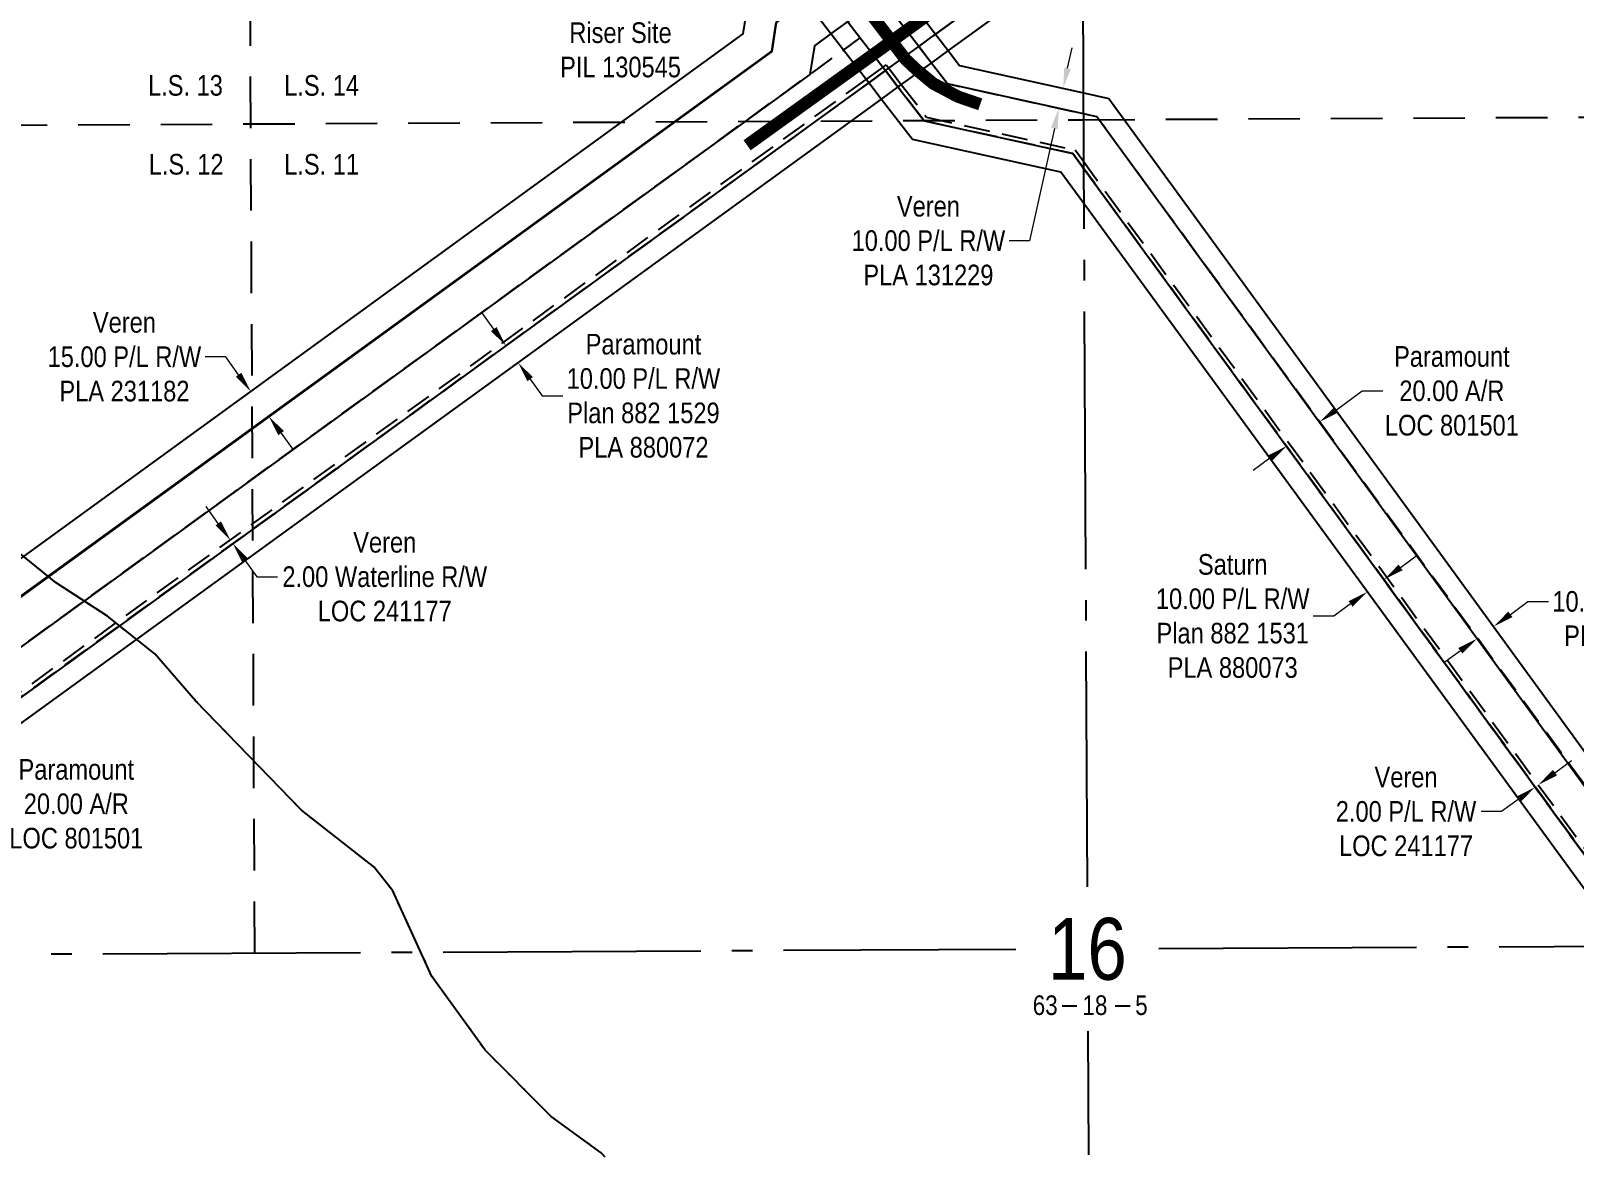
# Model space of a CAD drawing. Extents: x 521099 to 524262, y 6033489 to 6035480.
# Drawn here: x 521518 to 522266, y 6033624 to 6034174 of the extents above; entities that cross this region are included whole.
import ezdxf
from ezdxf.enums import TextEntityAlignment as Align

# ---------------------------------------------------------------- set-up
doc = ezdxf.new("R2010")
doc.units = 0
doc.header["$LTSCALE"] = 5
doc.header["$PDSIZE"] = 0.5
for name, pattern in [('foc-ACCESSROAD', [3.75, 2.5, -1.25]), ('foc-LSD', [8, 5, -3]), ('foc-QUARTERLINE', [33, 25, -3, 2, -3]), ('foc-WHEELTRACKS', [2, 0.4, -1.6])]:
    doc.linetypes.add(name, pattern=pattern)
doc.layers.get('Defpoints').update_dxf_attribs({"color": 9})
for name, color, linetype in [('10', 1, 'Continuous'), ('9', 3, 'Continuous'), ('AS-ROADS', 254, 'Continuous'), ('C-AR', 13, 'foc-ACCESSROAD'), ('C-RW', 13, 'Continuous'), ('F-AR', 190, 'foc-ACCESSROAD'), ('F-RW', 190, 'Continuous'), ('L-QSEC', 8, 'foc-QUARTERLINE'), ('L-SECLBL', 7, 'Continuous'), ('L-SECTION-LSD', 7, 'foc-LSD'), ('T-WATER-P3', 160, 'foc-WHEELTRACKS')]:
    doc.layers.add(name, color=color, linetype=linetype)
for name, color, linetype, lineweight in [('C-AR-T', 13, 'Continuous', 9), ('C-RW-T', 13, 'Continuous', 9), ('F-AR-T', 190, 'Continuous', 9), ('F-RW-T', 190, 'Continuous', 9)]:
    doc.layers.add(name, color=color, linetype=linetype, lineweight=lineweight)
doc.styles.add('100L', font='ARIALN.TTF', dxfattribs={"height": 11})
doc.styles.add('80CG', font='ARIALN.TTF', dxfattribs={"height": 10})
doc.styles.add('80L', font='ARIALN.TTF', dxfattribs={"height": 10})
doc.styles.add('foc-LtypeFont', font='ARIALN.TTF', dxfattribs={"height": 7.35})
doc.styles.add('SIMPLEX', font='ARIALN.TTF')
doc.linetypes.add('foc-TOPO-flowdirection-NOLINE', pattern='A,0,[">",foc-LtypeFont,S=0.3,R=0,X=0,Y=-0.945],-20,[">",foc-LtypeFont,S=0.3,R=0,X=0,Y=-0.945],0', length=20)
doc.dimstyles.new('Compass 5 000', dxfattribs={"dimscale": 5, "dimtxt": 9, "dimasz": 2, "dimexe": 0.2, "dimexo": 0.0625, "dimgap": 0.5, "dimtad": 0, "dimtih": 1, "dimtoh": 1, "dimzin": 0, "dimdsep": 46, "dimtxsty": '80CG', "dimcen": 0.1, "dimse1": 1, "dimse2": 1, "dimclrd": 256, "dimclrt": 256, "dimaunit": 1, "dimadec": 4, "dimazin": 0, "dimtfac": 0.06, "dimtofl": 0, "dimtmove": 0, "dimatfit": 1, "dimfxl": 0.2, "dimtolj": 1, "dimtzin": 0, "dimlwd": -1, "dimarcsym": 0})

# ---------------------------------------------------------------- blocks, each defined once
blk = doc.blocks.new('L-SECLBL')
at = {"layer": '9', "color": 7}
for p, q in [((-5.08, -27.83), (-12.29, -27.83)), ((20.7, -27.83), (13.5, -27.83))]:
    blk.add_line(p, q, dxfattribs=at)
at = {"layer": '10', "color": 2, "style": 'SIMPLEX'}
blk.add_attdef('SEC', text='', height=30, dxfattribs=at).set_placement((0, 0), align=Align.MIDDLE)
at = {"layer": '10', "color": 5, "style": '80L'}
blk.add_attdef('TWP', text='', height=9.5, dxfattribs=at).set_placement((-14.43, -27.37), align=Align.MIDDLE_RIGHT)
blk.add_attdef('RGE', text='', height=9.5, dxfattribs=at).set_placement((3.62, -27.37), align=Align.MIDDLE_CENTER)
blk.add_attdef('MER', text='', height=9.5, dxfattribs=at).set_placement((23.17, -27.37), align=Align.MIDDLE_LEFT)
blk = doc.blocks.new('*D500')
at = {"layer": 'C-RW-T', "transparency": 16777216}
for p, q in [((522020.63, 6034155.95), (522022.78, 6034165.72)), ((522014.21, 6034126.73), (522002.24, 6034072.24)), ((522002.24, 6034072.24), (521992.24, 6034072.24))]:
    blk.add_line(p, q, dxfattribs=at)
for points in [[(522019.01, 6034156.31), (522022.26, 6034155.6), (522018.49, 6034146.19)], [(522012.58, 6034127.08), (522015.84, 6034126.37), (522016.36, 6034136.49)]]:
    blk.add_solid(points, dxfattribs=at)
at = {"layer": 'Defpoints', "color": 0, "transparency": 16777216}
for p in [(522007.29, 6034148.65), (522005.16, 6034138.95), (522016.36, 6034136.49)]:
    blk.add_point(p, dxfattribs=at)
at = {"layer": 'C-RW-T', "transparency": 16777216, "insert": (521953.15, 6034072.24), "char_height": 10, "attachment_point": 5, "style": '80CG', "bg_fill": 3, "box_fill_scale": 1.1, "bg_fill_color": 256, "bg_fill_true_color": 13158600, "bg_fill_transparency": 0}
blk.add_mtext('\\A1;Veren\\P10.00 P/L R/W\\PPLA 131229', dxfattribs=at)
blk = doc.blocks.new('*D501')
at = {"layer": 'C-RW-T', "transparency": 16777216}
for p, q in [((522235.31, 6033891.06), (522243.83, 6033897.27)), ((522243.83, 6033897.27), (522253.83, 6033897.27)), ((522211.06, 6033873.39), (522202.98, 6033867.5))]:
    blk.add_line(p, q, dxfattribs=at)
for points in [[(522234.33, 6033892.4), (522236.29, 6033889.71), (522227.23, 6033885.17)], [(522210.08, 6033874.74), (522212.04, 6033872.04), (522219.14, 6033879.28)]]:
    blk.add_solid(points, dxfattribs=at)
at = {"layer": 'Defpoints', "color": 0, "transparency": 16777216}
for p in [(522219.14, 6033879.28), (522232.84, 6033877.47), (522224.75, 6033871.58)]:
    blk.add_point(p, dxfattribs=at)
at = {"layer": 'C-RW-T', "transparency": 16777216, "insert": (522292.92, 6033897.27), "char_height": 10, "attachment_point": 5, "style": '80CG'}
blk.add_mtext('\\A1;Veren\\P10.00 P/L R/W\\PPLA 131229', dxfattribs=at)
blk = doc.blocks.new('*D505')
at = {"layer": 'C-RW-T', "transparency": 16777216}
for p, q in [((521612.43, 6034015.93), (521602.43, 6034015.93)), ((521618.73, 6034007.26), (521612.43, 6034015.93)), ((521639.3, 6033978.95), (521645.18, 6033970.86))]:
    blk.add_line(p, q, dxfattribs=at)
for points in [[(521620.07, 6034008.24), (521617.38, 6034006.28), (521624.6, 6033999.17)], [(521640.65, 6033979.93), (521637.95, 6033977.97), (521633.42, 6033987.04)]]:
    blk.add_solid(points, dxfattribs=at)
at = {"layer": 'Defpoints', "color": 0, "transparency": 16777216}
for p in [(521845.25, 6034159.48), (521854.06, 6034147.34), (521624.6, 6033999.17)]:
    blk.add_point(p, dxfattribs=at)
at = {"layer": 'C-RW-T', "transparency": 16777216, "insert": (521563.34, 6034015.93), "char_height": 10, "attachment_point": 5, "style": '80CG'}
blk.add_mtext('\\A1;Veren\\P15.00 P/L R/W\\PPLA 231182', dxfattribs=at)
blk = doc.blocks.new('*D506')
at = {"layer": 'Defpoints', "color": 0, "transparency": 16777216}
for p in [(522142.91, 6033984.41), (522165.26, 6033953.8), (522149.11, 6033942.01)]:
    blk.add_point(p, dxfattribs=at)
at = {"layer": 'F-AR-T', "transparency": 16777216}
for p, q in [((522150.99, 6033990.3), (522163.43, 6033999.39)), ((522163.43, 6033999.39), (522173.43, 6033999.39)), ((522118.68, 6033966.72), (522110.61, 6033960.83))]:
    blk.add_line(p, q, dxfattribs=at)
for points in [[(522150.01, 6033991.65), (522151.97, 6033988.96), (522142.91, 6033984.41)], [(522117.7, 6033968.07), (522119.67, 6033965.38), (522126.76, 6033972.62)]]:
    blk.add_solid(points, dxfattribs=at)
at = {"layer": 'F-AR-T', "transparency": 16777216, "insert": (522206.95, 6033999.39), "char_height": 10, "attachment_point": 5, "style": '80CG'}
blk.add_mtext('\\A1;Paramount\\P20.00 A/R\\PLOC 801501', dxfattribs=at)
blk = doc.blocks.new('*D507')
at = {"layer": 'Defpoints', "color": 0, "transparency": 16777216}
for p in [(521575.31, 6033920.13), (521586.79, 6033904.34), (521466.19, 6033840.81)]:
    blk.add_point(p, dxfattribs=at)
at = {"layer": 'F-AR-T', "transparency": 16777216}
for p, q in [((521460.31, 6033848.89), (521454.43, 6033856.98)), ((521483.55, 6033816.93), (521496.5, 6033799.12)), ((521496.5, 6033799.12), (521506.5, 6033799.12))]:
    blk.add_line(p, q, dxfattribs=at)
for points in [[(521461.66, 6033849.87), (521458.97, 6033847.91), (521466.19, 6033840.81)], [(521484.9, 6033817.91), (521482.2, 6033815.95), (521477.67, 6033825.02)]]:
    blk.add_solid(points, dxfattribs=at)
at = {"layer": 'F-AR-T', "transparency": 16777216, "insert": (521540.01, 6033799.12), "char_height": 10, "attachment_point": 5, "style": '80CG'}
blk.add_mtext('\\A1;Paramount\\P20.00 A/R\\PLOC 801501', dxfattribs=at)
blk = doc.blocks.new('*D509')
at = {"layer": 'Defpoints', "color": 0, "transparency": 16777216}
for p in [(521744.89, 6034018.84), (521750.76, 6034010.74), (521754.17, 6034013.21)]:
    blk.add_point(p, dxfattribs=at)
at = {"layer": 'F-RW-T', "transparency": 16777216}
for p, q in [((521742.43, 6034029.4), (521736.55, 6034037.5)), ((521760.04, 6034005.12), (521765.91, 6033997.02)), ((521765.91, 6033997.02), (521775.91, 6033997.02))]:
    blk.add_line(p, q, dxfattribs=at)
for points in [[(521743.78, 6034030.38), (521741.08, 6034028.42), (521748.3, 6034021.31)], [(521761.39, 6034006.09), (521758.69, 6034004.14), (521754.17, 6034013.21)]]:
    blk.add_solid(points, dxfattribs=at)
at = {"layer": 'F-RW-T', "transparency": 16777216, "insert": (521815, 6033997.02), "char_height": 10, "attachment_point": 5, "style": '80CG'}
blk.add_mtext('\\A1;Paramount\\P10.00 P/L R/W\\PPlan 882 1529\\PPLA 880072', dxfattribs=at)
blk = doc.blocks.new('*D512')
at = {"layer": 'Defpoints', "color": 0, "transparency": 16777216}
for p in [(522165.93, 6033902), (522240.26, 6033817.14), (522232.18, 6033811.24)]:
    blk.add_point(p, dxfattribs=at)
at = {"layer": 'F-RW-T', "transparency": 16777216}
for p, q in [((522182.09, 6033913.79), (522190.17, 6033919.69)), ((522149.78, 6033890.21), (522139.78, 6033890.21)), ((522157.86, 6033896.1), (522149.78, 6033890.21))]:
    blk.add_line(p, q, dxfattribs=at)
for points in [[(522181.11, 6033915.14), (522183.07, 6033912.45), (522174.01, 6033907.9)], [(522156.87, 6033897.45), (522158.84, 6033894.76), (522165.93, 6033902)]]:
    blk.add_solid(points, dxfattribs=at)
at = {"layer": 'F-RW-T', "transparency": 16777216, "insert": (522100.69, 6033890.21), "char_height": 10, "attachment_point": 5, "style": '80CG'}
blk.add_mtext('\\A1;Saturn\\P10.00 P/L R/W\\PPlan 882 1531\\PPLA 880073', dxfattribs=at)
blk = doc.blocks.new('*D522')
at = {"layer": 'C-AR-T', "transparency": 16777216}
for p, q in [((522256.93, 6033814.27), (522265.01, 6033820.17)), ((522239.16, 6033801.31), (522231.08, 6033795.42)), ((522231.08, 6033795.42), (522221.08, 6033795.42))]:
    blk.add_line(p, q, dxfattribs=at)
for points in [[(522255.95, 6033815.62), (522257.92, 6033812.93), (522248.85, 6033808.38)], [(522238.18, 6033802.66), (522240.14, 6033799.96), (522247.24, 6033807.2)]]:
    blk.add_solid(points, dxfattribs=at)
at = {"layer": 'Defpoints', "color": 0, "transparency": 16777216}
for p in [(522247.24, 6033807.2), (522249.5, 6033807.49), (522247.89, 6033806.31)]:
    blk.add_point(p, dxfattribs=at)
at = {"layer": 'C-AR-T', "transparency": 16777216, "insert": (522184.73, 6033795.42), "char_height": 10, "attachment_point": 5, "style": '80CG'}
blk.add_mtext('\\A1;Veren\\P2.00 P/L R/W\\PLOC 241177', dxfattribs=at)
blk = doc.blocks.new('*D523')
at = {"layer": 'C-AR-T', "transparency": 16777216}
for p, q in [((521608.84, 6033935.18), (521602.97, 6033943.28)), ((521621.74, 6033917.37), (521627.61, 6033909.27)), ((521627.61, 6033909.27), (521637.61, 6033909.27))]:
    blk.add_line(p, q, dxfattribs=at)
for points in [[(521610.18, 6033936.16), (521607.49, 6033934.2), (521614.7, 6033927.08)], [(521623.09, 6033918.35), (521620.39, 6033916.39), (521615.88, 6033925.47)]]:
    blk.add_solid(points, dxfattribs=at)
at = {"layer": 'Defpoints', "color": 0, "transparency": 16777216}
for p in [(521630, 6033938.17), (521631.17, 6033936.55), (521615.88, 6033925.47)]:
    blk.add_point(p, dxfattribs=at)
at = {"layer": 'C-AR-T', "transparency": 16777216, "insert": (521689.56, 6033909.27), "char_height": 10, "attachment_point": 5, "style": '80CG'}
blk.add_mtext('\\A1;Veren\\P2.00 Waterline R/W\\PLOC 241177', dxfattribs=at)

msp = doc.modelspace()

# ---------------------------------------------------------------- linework, layer by layer
at = {"layer": 'AS-ROADS', "const_width": 5.997, "flags": 128}
for points in [[(521978.282, 6034138.388), (521967.429, 6034142.151), (521955.524, 6034148.487), (521947.575, 6034155.04), (521942.016, 6034160.267), (521914.825, 6034195.833), (521872.92, 6034250.65), (521847.76, 6034283.015), (521801.853, 6034341.84), (521748.686, 6034410.257), (521704.671, 6034467.583)], [(522129.098, 6034309.647), (521933.807, 6034167.908), (521865.262, 6034118.542)]]:
    msp.add_lwpolyline(points, dxfattribs=at)
at = {"layer": 'C-RW'}
msp.add_lwpolyline([(522400.456, 6033630.773), (522329.158, 6033728.287), (522320.61, 6033739.985), (522034.809, 6034132.328), (522027.719, 6034133.893), (521962.437, 6034148.307), (521954.564, 6034158.547), (521948.47, 6034166.474), (521936.271, 6034182.34), (521944.432, 6034188.246), (521956.608, 6034172.363), (521962.691, 6034164.428), (521968.167, 6034157.285), (522027.675, 6034144.146), (522040.664, 6034141.279), (522328.689, 6033745.881), (522341.508, 6033728.341), (522412.802, 6033630.835)], dxfattribs=at)
at = {"layer": 'F-AR', "flags": 128}
msp.add_lwpolyline([(522511.952, 6034575.103), (522454.593, 6034533.505), (522027.293, 6034223.637), (521960.637, 6034175.298), (521956.618, 6034172.383), (521948.486, 6034166.486), (521954.588, 6034158.566), (521962.471, 6034148.333), (522027.768, 6034133.985), (522034.859, 6034132.428), (522321.055, 6033740.372), (522329.615, 6033728.683), (522401.351, 6033630.778)], dxfattribs=at)
at = {"layer": 'F-RW'}
for points in [[(522612.73, 6034635.883), (522471.731, 6034533.619), (522027.356, 6034211.342), (521966.739, 6034167.378), (521962.709, 6034164.456), (521954.587, 6034158.567), (521938.386, 6034146.816), (521930.293, 6034140.946), (521354.569, 6033723.394), (521270.882, 6033662.704), (521233.051, 6033635.107), (521218.99, 6033624.85)], [(521201.916, 6033624.765), (521202.941, 6033625.512), (521232.987, 6033647.431), (521265.07, 6033670.834), (521337.419, 6033723.302), (521924.19, 6034148.866), (521932.284, 6034154.737), (521948.486, 6034166.487), (521956.617, 6034172.384), (521960.636, 6034175.299), (522027.291, 6034223.64), (522454.578, 6034533.525), (522518.115, 6034579.572)], [(522364.327, 6033630.592), (522361.212, 6033634.844), (522358.259, 6033638.873), (522355.301, 6033642.911), (522294.045, 6033726.508), (522292.588, 6033728.496), (522027.999, 6034090.95), (522017.327, 6034105.569), (521945.372, 6034121.376), (521930.294, 6034140.946), (521924.19, 6034148.867), (521911.983, 6034164.711), (521812.245, 6034294.161), (521820.164, 6034300.26), (521920.07, 6034170.591), (521932.285, 6034154.737), (521938.387, 6034146.817), (521951.068, 6034130.358), (522023.169, 6034114.517), (522027.908, 6034108.026), (522304.928, 6033728.563), (522363.121, 6033649.149), (522366.08, 6033645.112), (522376.674, 6033630.654)]]:
    msp.add_lwpolyline(points, dxfattribs=at)
at = {"layer": 'L-QSEC'}
for p, q in [((522026.304, 6034532.985), (522030.1, 6033758.851)), ((522064.863, 6033729.04), (522837.658, 6033732.915)), ((521222.85, 6033724.818), (521995.599, 6033728.693)), ((522030.443, 6033688.887), (522030.737, 6033628.913))]:
    msp.add_line(p, q, dxfattribs=at)
at = {"layer": 'L-SECTION-LSD'}
for p, q in [((521626.543, 6033726.842), (521622.672, 6034530.966)), ((521220.95, 6034126.883), (522028.276, 6034130.931)), ((522028.276, 6034130.931), (522835.615, 6034134.979))]:
    msp.add_line(p, q, dxfattribs=at)

# ---------------------------------------------------------------- block references
at = {"layer": 'L-SECLBL', "color": 3, "xscale": 0.99948558, "yscale": 0.99948558, "zscale": 0.99948558}
msp.add_blockref('L-SECLBL', (522030.247, 6033728.866), dxfattribs=at).add_auto_attribs({'SEC': '16', 'TWP': '63', 'RGE': '18', 'MER': '5'})

# ---------------------------------------------------------------- texts
at = {"layer": 'C-RW-T', "insert": (521803.864, 6034173.09), "char_height": 9.9949, "attachment_point": 5, "style": '80CG'}
msp.add_mtext('\\A1;Veren\\PRiser Site\\PPIL 130545', dxfattribs=at)

# ---------------------------------------------------------------- dimensions: what is measured, and where the dimension line sits
at = {"layer": 'C-AR-T', "color": 2}
dim = msp.add_linear_dim(base=(521615.876, 6033925.466), p1=(521630, 6033938.169), p2=(521631.173, 6033936.551), angle=305.927104, text='Veren\\P2.00 Waterline R/W\\PLOC 241177', dimstyle='Compass 5 000', dxfattribs=at)
dim.commit()
dim.dimension.update_dxf_attribs({"geometry": '*D523', "text_midpoint": (521689.558, 6033909.271), "dimtype": 161})
dim = msp.add_aligned_dim(p1=(522249.503, 6033807.491), p2=(522247.888, 6033806.313), distance=-1.101, text='Veren\\P2.00 P/L R/W\\PLOC 241177', dimstyle='Compass 5 000', dxfattribs=at)
dim.commit()
dim.dimension.update_dxf_attribs({"geometry": '*D522', "text_midpoint": (522184.726, 6033795.417)})
at = {"layer": 'C-RW-T'}
dim = msp.add_linear_dim(base=(522219.142, 6033879.279), p1=(522232.837, 6033877.466), p2=(522224.753, 6033871.576), angle=216.071334, text='Veren\\P10.00 P/L R/W\\PPLA 131229', dimstyle='Compass 5 000', dxfattribs=at)
dim.commit()
dim.dimension.update_dxf_attribs({"geometry": '*D501', "text_midpoint": (522292.919, 6033897.266), "dimtype": 161})
at = {"layer": 'F-AR-T'}
for base, p1, p2, angle, picture, middle in [((522142.912, 6033984.407), (522149.105, 6033942.009), (522165.256, 6033953.799), 36.12904, '*D506', (522206.948, 6033999.388)), ((521466.194, 6033840.806), (521586.786, 6033904.344), (521575.311, 6033920.129), 126.015371, '*D507', (521540.014, 6033799.116))]:
    dim = msp.add_linear_dim(base=base, p1=p1, p2=p2, angle=angle, text='Paramount\\P20.00 A/R\\PLOC 801501', dimstyle='Compass 5 000', dxfattribs=at)
    dim.commit()
    dim.dimension.update_dxf_attribs({"geometry": picture, "text_midpoint": middle, "dimtype": 161})
at = {"layer": 'F-RW-T'}
dim = msp.add_aligned_dim(p1=(521744.888, 6034018.836), p2=(521750.761, 6034010.738), distance=4.211, text='Paramount\\P10.00 P/L R/W\\PPlan 882 1529\\PPLA 880072', dimstyle='Compass 5 000', dxfattribs=at)
dim.commit()
dim.dimension.update_dxf_attribs({"geometry": '*D509', "text_midpoint": (521814.998, 6033997.02)})
dim = msp.add_linear_dim(base=(522165.933, 6033901.998), p1=(522240.262, 6033817.142), p2=(522232.183, 6033811.244), angle=216.129261, text='Saturn\\P10.00 P/L R/W\\PPlan 882 1531\\PPLA 880073', dimstyle='Compass 5 000', dxfattribs=at)
dim.commit()
dim.dimension.update_dxf_attribs({"geometry": '*D512', "text_midpoint": (522100.693, 6033890.205), "dimtype": 161})

# ---------------------------------------------------------------- next in the draw order: texts
at = {"layer": 'L-SECTION-LSD', "attachment_point": 1, "style": '100L', "bg_fill": 3, "box_fill_scale": 1.5, "bg_fill_color": 256, "bg_fill_transparency": 0}
for s, width, insert, char_height in [('\\pi1.90677;L.S. 13', 36.83422, (521572.881, 6034152.589), 9.99486), ('L.S. 14', 36.9982, (521640.805, 6034152.589), 9.9949), ('\\pi2.24563;L.S. 12', 37.11172, (521572.881, 6034114.324), 9.99486), ('L.S. 11', 36.4495, (521640.805, 6034114.324), 9.9949)]:
    msp.add_mtext_dynamic_manual_height_columns(s, width=width, gutter_width=55, heights=[0], dxfattribs=dict(at, insert=insert, char_height=char_height))

# ---------------------------------------------------------------- next in the draw order: linework, layer by layer
at = {"layer": 'C-AR'}
for points in [[(521336.364, 6033725.401), (521922.972, 6034150.457), (521931.065, 6034156.321), (521932.684, 6034157.495), (521933.904, 6034155.91), (521939.999, 6034147.991), (521952.188, 6034132.158), (522024.273, 6034116.288), (522027.821, 6034111.423), (522306.167, 6033729.802)], [(522304.553, 6033728.623), (522027.838, 6034108.008), (522023.104, 6034114.499), (521951.048, 6034130.362), (521938.38, 6034146.818), (521932.284, 6034154.737), (521924.192, 6034148.872), (521337.537, 6033723.782)]]:
    msp.add_lwpolyline(points, dxfattribs=at)
at = {"layer": 'C-RW'}
for points in [[(521244.49, 6033723.058), (521863.321, 6034172.546), (521865.569, 6034186.646), (521884.549, 6034200.407), (521892.645, 6034206.276), (521908.848, 6034218.024), (521916.991, 6034223.904), (521999.306, 6034283.476), (521965.894, 6034329.619), (521978.036, 6034338.412), (522020.242, 6034280.126), (521934.216, 6034217.867), (521926.127, 6034212.026), (521918.004, 6034206.13), (521901.8, 6034194.382), (521893.706, 6034188.513), (521879.407, 6034178.146), (521877.16, 6034164.054), (521270.196, 6033723.184)], [(521134.077, 6033624.425), (521241.593, 6033702.902), (521877.189, 6034164.189), (521879.407, 6034178.146), (521893.724, 6034188.537), (521926.097, 6034212.032), (521934.655, 6034218.243), (521946.396, 6034202.065), (521937.838, 6034195.854), (521905.466, 6034172.359), (521897.849, 6034166.832), (521895.631, 6034152.874), (521253.356, 6033686.739), (521168.217, 6033624.596)]]:
    msp.add_lwpolyline(points, dxfattribs=at)
at = {"layer": 'F-AR', "flags": 128}
for points in [[(521168.151, 6033624.596), (521203.096, 6033650.054), (521233.053, 6033671.92), (521306.401, 6033725.237), (521895.631, 6034152.874), (521911.983, 6034164.711), (521920.07, 6034170.591), (521913.92, 6034178.573), (521901.715, 6034194.415), (521820.168, 6034300.264), (521756.536, 6034382.857), (521752.873, 6034387.611), (521728.7, 6034418.988), (521643.855, 6034529.117), (521565.654, 6034630.631)], [(522376.646, 6033630.654), (522366.063, 6033645.097), (522363.104, 6033649.135), (522304.913, 6033728.55), (522027.906, 6034108.022), (522023.167, 6034114.514), (521951.067, 6034130.357), (521938.386, 6034146.816), (521932.284, 6034154.737), (521924.19, 6034148.866), (521337.401, 6033723.325), (521265.051, 6033670.86), (521232.967, 6033647.459), (521202.919, 6033625.541), (521201.855, 6033624.764)]]:
    msp.add_lwpolyline(points, dxfattribs=at)
at = {"layer": 'T-WATER-P3', "linetype": 'foc-TOPO-flowdirection-NOLINE', "flags": 128}
msp.add_lwpolyline([(521796.499, 6033627.745), (521794.458, 6033629.953), (521770.276, 6033647.528), (521738.229, 6033679.662), (521712.442, 6033715.491), (521693.405, 6033756.995), (521684.207, 6033768.619), (521649.26, 6033796.024), (521597.849, 6033849.133), (521578.131, 6033871.849), (521555.093, 6033890.137), (521530.304, 6033906.333), (521507.208, 6033925.042), (521493.853, 6033933.025), (521448.234, 6033949.73), (521419.896, 6033963.781), (521407.98, 6033971.216), (521385.845, 6033989.983), (521303.879, 6034029.599), (521289.562, 6034037.045), (521277.352, 6034045.983), (521237.035, 6034067.168), (521225.729, 6034077.063), (521205.77, 6034099.001), (521194.341, 6034108.236), (521180.743, 6034115.439), (521153.847, 6034130.084), (521108.832, 6034147.567), (521100.785, 6034149.81)], dxfattribs=at)
at = {"layer": 'T-WATER-P3', "flags": 128}
msp.add_lwpolyline([(521796.499, 6033627.745), (521794.458, 6033629.953), (521770.276, 6033647.528), (521738.229, 6033679.662), (521712.442, 6033715.491), (521693.405, 6033756.995), (521684.207, 6033768.619), (521649.26, 6033796.024), (521597.849, 6033849.133), (521578.131, 6033871.849), (521555.093, 6033890.137), (521530.304, 6033906.333), (521507.208, 6033925.042), (521493.853, 6033933.025), (521448.234, 6033949.73), (521419.896, 6033963.781), (521407.98, 6033971.216), (521385.845, 6033989.983), (521303.879, 6034029.599), (521289.562, 6034037.045), (521277.352, 6034045.983), (521237.035, 6034067.168), (521225.729, 6034077.063), (521205.77, 6034099.001), (521194.341, 6034108.236), (521180.743, 6034115.439), (521153.847, 6034130.084), (521108.832, 6034147.567), (521100.785, 6034149.81)], dxfattribs=at)

# ---------------------------------------------------------------- next in the draw order: dimensions: what is measured, and where the dimension line sits
at = {"layer": 'C-RW-T'}
dim = msp.add_linear_dim(base=(521624.605, 6033999.172), p1=(521854.064, 6034147.344), p2=(521845.247, 6034159.479), angle=126.00017, text='Veren\\P15.00 P/L R/W\\PPLA 231182', dimstyle='Compass 5 000', dxfattribs=at)
dim.commit()
dim.dimension.update_dxf_attribs({"geometry": '*D505', "text_midpoint": (521563.343, 6034015.931), "dimtype": 161})

# ---------------------------------------------------------------- next in the draw order: dimensions: what is measured, and where the dimension line sits
dim = msp.add_linear_dim(base=(522016.358, 6034136.492), p1=(522007.29, 6034148.647), p2=(522005.16, 6034138.953), angle=257.606987, text='Veren\\P10.00 P/L R/W\\PPLA 131229', dimstyle='Compass 5 000', override={"dimtfill": 1}, dxfattribs=at)
dim.commit()
dim.dimension.update_dxf_attribs({"geometry": '*D500', "text_midpoint": (521953.155, 6034072.244), "dimtype": 161})

doc.saveas('drawing.dxf')
